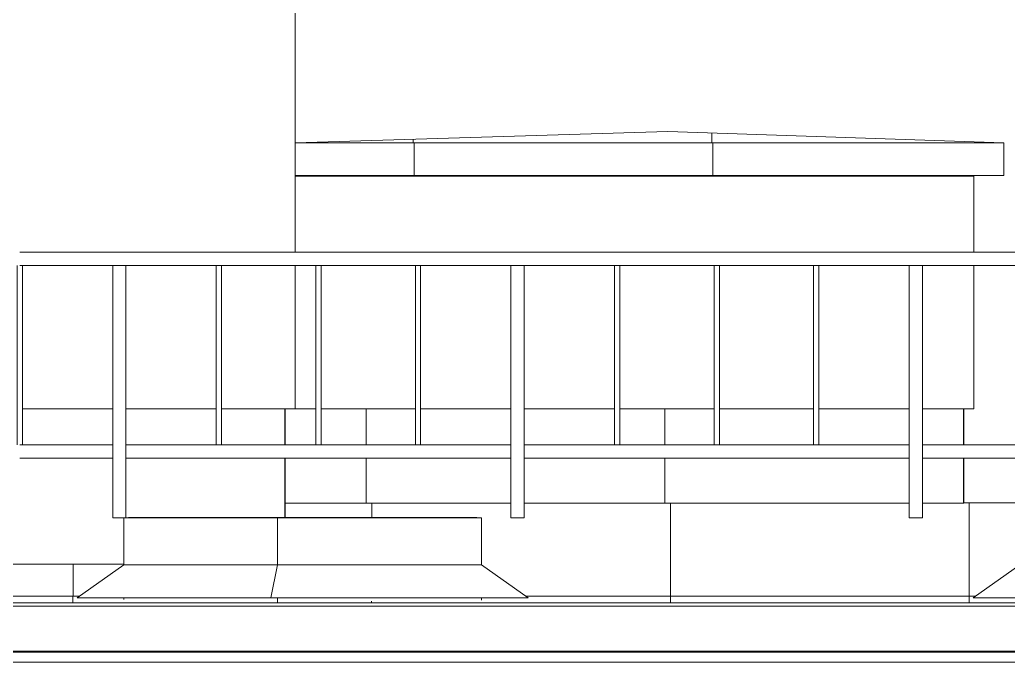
# Model space of a CAD drawing. Header units: millimetres. Extents: x -515342 to 330399, y -224905 to 507333.
# Drawn here: x 133104 to 136082, y 15504 to 17439 of the extents above; entities that cross this region are included whole.
import ezdxf

# ---------------------------------------------------------------- set-up
doc = ezdxf.new("R2010")
doc.units = ezdxf.units.MM
for name, color, linetype, lineweight in [('Витраж', 7, 'Continuous', 0), ('Крыша', 7, 'Continuous', 0), ('Крыша штриховка', 7, 'Continuous', 0), ('Ограждение', 7, 'Continuous', 0), ('Стены', 7, 'Continuous', 0), ('Стены внутренние', 7, 'Continuous', 0), ('Стены наружные', 7, 'Continuous', 0), ('Стены штриховка поверхности', 7, 'Continuous', 0)]:
    doc.layers.add(name, color=color, linetype=linetype, lineweight=lineweight)
pattern_1 = [(0, (133899, 15168), (0, 10000), []), (90, (133898.7, 15167.7), (-900, 6e-14), [])]

# ---------------------------------------------------------------- blocks, each defined once
blk = doc.blocks.new('Ограждение - Ограждение-9809664-О_АР_Эскиз_Фасад 12-1 копия 1')
at = {"layer": 'Ограждение'}
for p, q in [((-101475, 13605), (-175, 13605)), ((-173.8, 13466.7), (-101476.2, 13466.7)), ((-101475, 13470), (-175, 13470)), ((-101492.7, 13436.4), (-157.3, 13436.4))]:
    blk.add_line(p, q, dxfattribs=at)
blk = doc.blocks.new('Прямоугольный импост - АР_Импост_40х40 _поручень ограждения на кровле_-10058576-О_АР_Эскиз_Фасад 12-1 копия 1')
at = {"layer": 'Витраж'}
for p, q in [((-52060, 14671), (-52360, 14671)), ((-52360, 14631), (-52060, 14631))]:
    blk.add_line(p, q, dxfattribs=at)
blk = doc.blocks.new('Прямоугольный импост - АР_Импост_16х16 _вертикальное заполнение ограждений_-10058717-О_АР_Эскиз_Фасад 12-1 копия 1')
at = {"layer": 'Витраж'}
for p, q in [((-52368, 14631), (-52368, 14091)), ((-52352, 14091), (-52352, 14631))]:
    blk.add_line(p, q, dxfattribs=at)
blk = doc.blocks.new('Прямоугольный импост - АР_Импост_40х40 _стойка ограждения на кровле_-10058719-О_АР_Эскиз_Фасад 12-1 копия 1')
at = {"layer": 'Витраж'}
for p, q in [((-50580, 14631), (-50540, 14631)), ((-50580, 14631), (-50580, 14071)), ((-50540, 14071), (-50540, 14631))]:
    blk.add_line(p, q, dxfattribs=at)
blk = doc.blocks.new('Прямоугольный импост - АР_Импост_40х40 _поручень ограждения на кровле_-10058583-О_АР_Эскиз_Фасад 12-1 копия 1')
at = {"layer": 'Витраж'}
for p, q in [((-1640, 14051), (-1640, 14091)), ((-1360, 14091), (-1640, 14091)), ((-1640, 14051), (-1360, 14051))]:
    blk.add_line(p, q, dxfattribs=at)
blk = doc.blocks.new('Прямоугольный импост - АР_Импост_40х40 _поручень ограждения на кровле_-10058581-О_АР_Эскиз_Фасад 12-1 копия 1')
at = {"layer": 'Витраж'}
for p, q in [((-480, 14091), (-760, 14091)), ((-480, 14091), (-480, 14051)), ((-760, 14051), (-480, 14051))]:
    blk.add_line(p, q, dxfattribs=at)
blk = doc.blocks.new('Прямоугольный импост - АР_Импост_40х40 _поручень ограждения на кровле_-10058582-О_АР_Эскиз_Фасад 12-1 копия 1')
at = {"layer": 'Витраж'}
for p, q in [((-760, 14091), (-1060, 14091)), ((-1060, 14051), (-760, 14051))]:
    blk.add_line(p, q, dxfattribs=at)
blk = doc.blocks.new('Прямоугольный импост - АР_Импост_40х40 _стойка ограждения на кровле_-10058723-О_АР_Эскиз_Фасад 12-1 копия 1')
at = {"layer": 'Витраж'}
for p, q in [((-7680, 14071), (-7680, 13871)), ((-7640, 13871), (-7640, 14071)), ((-7640, 13871), (-7680, 13871))]:
    blk.add_line(p, q, dxfattribs=at)

msp = doc.modelspace()

# ---------------------------------------------------------------- hatches: boundary and pattern name
at = {"layer": 'Крыша штриховка'}
h = msp.add_hatch(dxfattribs=at)
h.set_pattern_fill('FP_83', color=256, style=0, pattern_type=2)
h.set_pattern_definition([(0, (138788.7, 18057.7), (0, 1067.96), []), (90, (138788.7, 18057.7), (-900, 6e-14), [])])
h.paths.add_polyline_path([(136068.6864, 17067.9355), (135056.4419, 17102.9355), (133933.6864, 17067.9355), (135364.8549, 17067.9355)])
h = msp.add_hatch(dxfattribs=at)
h.set_pattern_fill('FP_82', color=256, style=0, pattern_type=2)
h.set_pattern_definition([(0, (138789, 15168), (0, 10000), []), (90, (138788.7, 15167.7), (-900, 6e-14), [])])
h.paths.add_polyline_path([(136068.6864, 16969.7355), (136068.6864, 17067.9355), (133933.6864, 17067.9355), (133933.6864, 16969.7355), (135364.8549, 16969.7355)])
h = msp.add_hatch(dxfattribs=at)
h.set_pattern_fill('FP_45', color=256, style=0, pattern_type=2)
h.set_pattern_definition([(0, (182763.7, 16492.84), (0, 509.252), []), (90, (182763.7, 16492.8), (-900, 6e-14), [])])
h.paths.add_polyline_path([(115125.4342, 15702.7016), (116383.7697, 15702.7016), (116516.8599, 15797.7355), (116516.8599, 15938.9355), (117418.6864, 15939.9355), (117418.6864, 15983.4256), (116258.6864, 15983.4256), (116258.6864, 15938.7355), (116218.6864, 15938.7355), (116218.6864, 15983.4256), (114758.6864, 15983.4256), (114758.6864, 15938.7355), (114718.6864, 15938.7355), (114718.6864, 15983.4256), (113258.6864, 15983.4256), (113258.6864, 15938.7355), (113218.6864, 15938.7355), (113218.6864, 15983.4256), (112058.6864, 15983.9355), (112058.6864, 15938.7355), (112018.6864, 15938.7355), (112018.6864, 15983.9355), (109658.6864, 15983.1706), (109658.6864, 15938.7355), (109618.6864, 15938.7355), (109618.6864, 15983.1706), (108458.6864, 15983.1706), (108458.6864, 15939.9355), (109045.2069, 15938.9355), (109045.2069, 15797.7355), (109178.2971, 15702.7016), (110633.7697, 15702.7016), (110766.8599, 15797.7355), (110766.8599, 15938.9355), (111845.2069, 15938.2709), (111845.2069, 15797.7355), (111978.2971, 15702.7016), (113483.7697, 15702.7016), (113616.8599, 15797.7355), (113616.8599, 15938.9355), (114695.2069, 15938.2709), (114695.2069, 15797.7355), (114828.2971, 15702.7016), (114835.2519, 15702.7016)])
h.paths.add_polyline_path([(161482.064, 15702.7016), (161615.1543, 15797.7355), (161615.1543, 15938.9355), (161883.6864, 15938.9355), (161883.6864, 15983.1706), (160723.6864, 15983.8374), (160723.6864, 15938.7355), (160683.6864, 15938.7355), (160683.6864, 15983.9355), (158323.6864, 15983.1706), (158323.6864, 15938.7355), (158283.6864, 15938.7355), (158283.6864, 15983.1706), (157673.6864, 15983.1706), (157673.6864, 15921.726), (157313.6864, 15922.5304), (157313.6864, 15983.1706), (157123.6864, 15983.1706), (157123.6864, 15938.7355), (157083.6864, 15938.7355), (157083.6864, 15983.1706), (155923.6864, 15983.1706), (155923.6864, 15938.7355), (155883.6864, 15938.7355), (155883.6864, 15983.1706), (154723.6864, 15983.9355), (154723.6864, 15938.7355), (154683.6864, 15938.7355), (154683.6864, 15983.9355), (153523.6864, 15983.1706), (153523.6864, 15939.9355), (154197.4755, 15938.9355), (154197.4755, 15797.7355), (154330.5658, 15702.7016), (155833.7697, 15702.7016), (155966.8599, 15797.7355), (155966.8599, 15938.9355), (157045.2069, 15938.2709), (157045.2069, 15797.7355), (157178.4572, 15702.7016), (158683.7697, 15702.7016), (158816.8599, 15797.7355), (158816.8599, 15938.9355), (159895.2069, 15938.2709), (159895.2069, 15797.7355), (160028.2971, 15702.7016), (161475.1092, 15702.7016)])
h.paths.add_polyline_path([(93878.2971, 15702.7016), (95333.7697, 15702.7016), (95466.8599, 15797.7355), (95466.8599, 15938.9355), (96418.6864, 15939.9355), (96418.6864, 15983.1706), (95258.6864, 15983.1706), (95258.6864, 15938.7355), (95218.6864, 15938.7355), (95218.6864, 15983.1706), (94058.6864, 15983.1706), (94058.6864, 15938.7355), (94018.6864, 15938.7355), (94018.6864, 15983.1706), (92858.6864, 15983.1706), (92858.6864, 15939.9355), (93745.2069, 15938.9355), (93745.2069, 15797.7355), (93815.39, 15747.6208)])
h.paths.add_polyline_path([(148628.2971, 15702.7016), (150083.7697, 15702.7016), (150216.8599, 15797.7355), (150216.8599, 15938.9355), (151083.6864, 15939.9355), (151083.6864, 15983.1706), (149923.6864, 15983.9355), (149923.6864, 15938.7355), (149883.6864, 15938.7355), (149883.6864, 15983.9355), (148723.6864, 15983.1706), (148723.6864, 15938.7355), (148683.6864, 15938.7355), (148683.6864, 15983.1706), (147523.6864, 15983.1706), (147523.6864, 15939.9355), (148495.2069, 15938.9355), (148495.2069, 15797.7355)])
h.paths.add_polyline_path([(117728.2971, 15702.7016), (119233.7697, 15702.7016), (119366.8599, 15797.7355), (119366.8599, 15938.9355), (120418.6864, 15939.9355), (120418.6864, 15983.4256), (118958.6864, 15983.4256), (118958.6864, 15938.7355), (118918.6864, 15938.7355), (118918.6864, 15983.4256), (117458.6864, 15983.4256), (117458.6864, 15939.9355), (117595.2069, 15938.9355), (117595.2069, 15797.7355), (117614.0957, 15784.2478)])
h.paths.add_polyline_path([(162826.5914, 15702.7016), (164382.064, 15702.7016), (164515.1543, 15797.7355), (164515.1543, 15938.9355), (164883.6864, 15939.9355), (164883.6864, 15983.1706), (163423.6864, 15983.1706), (163423.6864, 15938.7355), (163383.6864, 15938.7355), (163383.6864, 15983.1706), (161923.6864, 15983.1706), (161923.6864, 15938.9355), (162693.5012, 15938.2709), (162693.5012, 15797.7355), (162800.5139, 15721.3224)])
h.paths.add_polyline_path([(92533.7697, 15702.7016), (92666.8599, 15797.7355), (92666.8599, 15938.9355), (92818.6864, 15939.9355), (92818.6864, 15983.1706), (91658.6864, 15983.1706), (91658.6864, 15938.7355), (91618.6864, 15938.7355), (91618.6864, 15983.9355), (90458.6864, 15983.1706), (90458.6864, 15939.9355), (90905.9524, 15938.9355), (90905.9524, 15797.7355), (91032.8576, 15702.7016), (92526.8149, 15702.7016)])
h.paths.add_polyline_path([(147283.7697, 15702.7016), (147416.8599, 15797.7355), (147416.8599, 15938.9355), (147483.6864, 15939.9355), (147483.6864, 15983.1706), (146323.6864, 15983.1706), (146323.6864, 15938.7355), (146283.6864, 15938.7355), (146283.6864, 15983.1706), (145123.6864, 15983.1706), (145123.6864, 15939.9355), (145695.2069, 15938.9355), (145695.2069, 15797.7355), (145828.2971, 15702.7016), (147283.6293, 15702.7016)])
h.paths.add_polyline_path([(120578.2971, 15702.7016), (122033.7697, 15702.7016), (122166.8599, 15797.7355), (122166.8599, 15938.9355), (122818.6864, 15939.9355), (122818.6864, 15983.4256), (121658.6864, 15983.4256), (121658.6864, 15938.7355), (121618.6864, 15938.7355), (121618.6864, 15983.4256), (120458.6864, 15983.4256), (120458.6864, 15938.7355), (120445.2069, 15938.2709), (120445.2069, 15797.7355), (120522.6131, 15742.4631)])
h.paths.add_polyline_path([(169097.2225, 15702.7016), (169929.9039, 15702.7016), (170063.4218, 15797.7355), (170063.4218, 15938.9355), (170283.6864, 15939.9355), (170283.6864, 15983.1706), (169123.6864, 15982.5709), (169123.6864, 15938.7355), (169083.6864, 15938.7355), (169083.6864, 15983.1706), (167623.6864, 15983.1706), (167623.6864, 15939.9355), (168443.5012, 15938.9355), (168443.5012, 15797.7355), (168576.5914, 15702.7016), (168647.4576, 15702.7016)])
h.paths.add_polyline_path([(101133.7697, 15702.7016), (101266.8599, 15797.7355), (101266.8599, 15938.9355), (102345.2069, 15938.2709), (102345.2069, 15797.7355), (102478.2971, 15702.7016), (105033.7697, 15702.7016), (105166.8599, 15797.7355), (105166.8599, 15938.9355), (106018.6864, 15939.9355), (106018.6864, 15983.1706), (104858.6864, 15983.1706), (104858.6864, 15938.7355), (104818.6864, 15938.7355), (104818.6864, 15983.1706), (103658.6864, 15983.1706), (103658.6864, 15938.7355), (103618.6864, 15938.7355), (103618.6864, 15983.1706), (102458.6864, 15983.1706), (102458.6864, 15938.7355), (102418.6864, 15938.7355), (102418.6864, 15983.1706), (101258.6864, 15983.1706), (101258.6864, 15938.7355), (101218.6864, 15938.7355), (101218.6864, 15983.1706), (100058.6864, 15983.9355), (100058.6864, 15938.7355), (100018.6864, 15938.7355), (100018.6864, 15983.9355), (98858.6864, 15983.1706), (98858.6864, 15939.9355), (99345.2069, 15938.9355), (99345.2069, 15797.7355), (99478.2971, 15702.7016), (101126.8149, 15702.7016)])
h.paths.add_polyline_path([(181182.064, 15702.7016), (181315.1543, 15797.7355), (181315.1543, 15938.9355), (182283.6864, 15939.9355), (182283.6864, 15983.1706), (181123.6864, 15983.1706), (181123.6864, 15938.7355), (181083.6864, 15938.7355), (181083.6864, 15983.1706), (179923.6864, 15983.6805), (179923.6864, 15938.7355), (179883.6864, 15938.7355), (179883.6864, 15983.9355), (178723.6864, 15983.1706), (178723.6864, 15939.9355), (179693.5012, 15938.9355), (179693.5012, 15797.7355), (179826.5914, 15702.7016), (181175.1092, 15702.7016)])
h.paths.add_polyline_path([(82593.4527, 15702.7016), (84133.7697, 15702.7016), (84266.8599, 15797.7355), (84266.8599, 15938.9355), (84718.6864, 15939.9355), (84718.6864, 15983.1706), (83558.6864, 15983.9355), (83558.6864, 15938.7355), (83518.6864, 15938.7355), (83518.6864, 15983.9355), (82358.6864, 15983.1706), (82358.6864, 15939.9355), (82471.6466, 15938.9355), (82472.3426, 15797.1924), (82585.4509, 15708.9446)])
h.paths.add_polyline_path([(89750.8143, 15702.7016), (89877.7194, 15797.7355), (89877.7194, 15938.9355), (90418.6864, 15939.9355), (90418.6864, 15983.1706), (89558.6864, 15983.1706), (89558.6864, 15938.7355), (89518.6864, 15938.7355), (89518.6864, 15983.1706), (88358.6864, 15983.1706), (88358.6864, 15938.7355), (88318.6864, 15938.7355), (88318.6864, 15983.1706), (87158.6864, 15983.1706), (87158.6864, 15939.9355), (88079.7633, 15938.9355), (88079.7633, 15797.7355), (88209.0321, 15702.7016), (89744.1827, 15702.7016)])
h.paths.add_polyline_path([(123378.2971, 15702.7016), (124833.7697, 15702.7016), (124966.8599, 15797.7355), (124966.8599, 15938.9355), (125218.6864, 15939.9355), (125218.6864, 15983.4256), (124058.6864, 15983.4256), (124058.6864, 15938.7355), (124018.6864, 15938.7355), (124018.6864, 15983.4256), (122858.6864, 15983.4256), (122858.6864, 15939.9355), (123245.2069, 15938.9355), (123245.2069, 15797.7355), (123317.0367, 15746.4449)])
h.paths.add_polyline_path([(144483.7697, 15702.7016), (144616.8599, 15797.7355), (144616.8599, 15938.9355), (145083.6864, 15939.9355), (145083.6864, 15983.1706), (143923.6864, 15983.2971), (143923.6864, 15938.7355), (143883.6864, 15938.7355), (143883.6864, 15983.4256), (142723.6864, 15983.4256), (142723.6864, 15939.9355), (142795.2069, 15938.9355), (142795.2069, 15797.7355), (142928.2971, 15702.7016), (144476.8149, 15702.7016)])
h.paths.add_polyline_path([(165726.5914, 15702.7016), (167232.064, 15702.7016), (167365.1543, 15797.7355), (167365.1543, 15938.9355), (167583.6864, 15939.9355), (167583.6864, 15983.1706), (166123.6864, 15983.1706), (166123.6864, 15938.7355), (166083.6864, 15938.7355), (166083.6864, 15983.1706), (164923.6864, 15983.1706), (164923.6864, 15939.9355), (165593.5012, 15938.9355), (165593.5012, 15797.7355)])
h.paths.add_polyline_path([(178482.064, 15702.7016), (178615.1543, 15797.7355), (178615.1543, 15938.9355), (178683.6864, 15939.9355), (178683.6864, 15983.1706), (177523.6864, 15983.1706), (177523.6864, 15938.7355), (177483.6864, 15938.7355), (177483.6864, 15983.1706), (175123.6864, 15983.8793), (175123.6864, 15938.7355), (175083.6864, 15938.7355), (175083.6864, 15983.9355), (173923.6864, 15983.1706), (173923.6864, 15939.9355), (173993.5012, 15938.9355), (173993.5012, 15797.7355), (174126.5914, 15702.7016), (175682.064, 15702.7016), (175815.1543, 15797.7355), (175815.1543, 15938.9355), (176893.5012, 15938.2709), (176893.5012, 15797.7355), (177026.5914, 15702.7016), (178475.1092, 15702.7016)])
h.paths.add_polyline_path([(96678.2971, 15702.7016), (98133.7697, 15702.7016), (98266.8599, 15797.7355), (98266.8599, 15938.9355), (98818.6864, 15939.9355), (98818.6864, 15983.1706), (97658.6864, 15983.1706), (97658.6864, 15938.7355), (97618.6864, 15938.7355), (97618.6864, 15983.1706), (96458.6864, 15983.1706), (96458.6864, 15939.9355), (96545.2069, 15938.9355), (96545.2069, 15797.7355), (96615.39, 15747.6208)])
h.paths.add_polyline_path([(126178.2971, 15702.7016), (127683.7697, 15702.7016), (127816.8599, 15797.7355), (127816.8599, 15799.8565), (127088.6864, 15800.4964), (127088.6864, 15983.4256), (126458.6864, 15983.4256), (126458.6864, 15938.7355), (126418.6864, 15938.7355), (126418.6864, 15983.4256), (125258.6864, 15983.4256), (125258.6864, 15939.9355), (126045.2069, 15938.9355), (126045.2069, 15797.7355), (126144.6744, 15726.7101)])
h.paths.add_polyline_path([(129028.2971, 15702.7016), (129898.6864, 15703.2383), (129898.6864, 15799.8565), (128895.2069, 15799.8565), (128895.2069, 15797.7355), (129019.9778, 15708.642)])
h.paths.add_polyline_path([(171278.7516, 15702.7016), (172782.064, 15702.7016), (172915.1543, 15797.7355), (172915.1543, 15938.9355), (173883.6864, 15939.9355), (173883.6864, 15983.1706), (172723.6864, 15983.1706), (172723.6864, 15938.7355), (172683.6864, 15938.7355), (172683.6864, 15983.1706), (171523.6864, 15983.1706), (171523.6864, 15938.7355), (171483.6864, 15938.7355), (171483.6864, 15983.1706), (170323.6864, 15983.1706), (170323.6864, 15939.9355), (171145.2336, 15938.9355), (171145.2336, 15797.7355), (171215.6423, 15747.6208)])
h.paths.add_polyline_path([(130308.6864, 15702.7016), (130483.7837, 15702.7116), (130616.8599, 15797.7355), (130616.8599, 15799.8569), (130308.6864, 15799.8569), (130308.6864, 15702.7176)])
h.paths.add_polyline_path([(141583.7697, 15702.7016), (141716.8599, 15797.7355), (141716.8599, 15938.9355), (142683.6864, 15939.9355), (142683.6864, 15983.4256), (141523.6864, 15983.4256), (141523.6864, 15938.7355), (141483.6864, 15938.7956), (141483.6864, 15983.4256), (140323.6864, 15983.4256), (140323.6864, 15938.7355), (140283.6864, 15938.7355), (140283.6864, 15983.4256), (139123.6864, 15983.4256), (139123.6864, 15939.9355), (139995.2069, 15938.9355), (139995.2069, 15797.7355), (140128.2971, 15702.7016), (141576.8149, 15702.7016)])
h.paths.add_polyline_path([(151428.2971, 15702.7016), (152986.0383, 15702.7016), (153119.1286, 15797.7355), (153119.1286, 15938.9355), (153483.6864, 15939.9355), (153483.6864, 15983.1706), (152323.6864, 15983.1706), (152323.6864, 15938.7355), (152283.6864, 15938.7355), (152283.6864, 15983.1706), (151123.6864, 15983.1706), (151123.6864, 15939.9355), (151295.2069, 15938.9355), (151295.2069, 15797.7355)])
h.paths.add_polyline_path([(131828.2971, 15702.7016), (133283.7697, 15702.7016), (133416.8599, 15797.7355), (133416.8599, 15799.8569), (131695.2069, 15799.8569), (131695.2069, 15797.7355), (131811.0701, 15715.0027)])
h.paths.add_polyline_path([(85478.2971, 15702.7016), (86903.1106, 15702.7016), (87032.3794, 15797.7355), (87032.3794, 15938.9355), (87118.6864, 15939.9355), (87118.6864, 15983.1706), (85958.6864, 15983.1706), (85958.6864, 15938.7355), (85918.6864, 15938.7355), (85918.6864, 15983.1706), (84758.6864, 15983.1706), (84758.6864, 15939.9355), (85345.2069, 15938.9355), (85345.2069, 15797.7355), (85443.8388, 15727.3067)])
h.paths.add_polyline_path([(134628.2971, 15702.7016), (135983.7697, 15702.7016), (136116.8599, 15797.7355), (136116.8599, 15938.9355), (136983.6864, 15939.9355), (136983.6864, 15983.4256), (135823.6864, 15983.1706), (135823.6864, 15938.7355), (135783.6864, 15938.7355), (135783.6864, 15983.1706), (134623.6864, 15983.1706), (134623.6864, 15938.7355), (134583.6864, 15938.7355), (134583.6864, 15983.1706), (133903.6864, 15983.1706), (133903.6864, 15939.9355), (134495.2069, 15938.9355), (134495.2069, 15797.7355), (134579.5768, 15737.4906)])
h.paths.add_polyline_path([(107833.7697, 15702.7016), (107966.8599, 15797.7355), (107966.8599, 15938.9355), (108418.6864, 15939.9355), (108418.6864, 15983.1706), (107258.6864, 15983.1706), (107258.6864, 15938.7355), (107218.6864, 15938.7355), (107218.6864, 15983.1706), (106493.6864, 15983.1706), (106493.6864, 15859.7714), (106245.2069, 15859.6084), (106245.2069, 15797.7355), (106378.2971, 15702.7016), (107826.8149, 15702.7016)])
h.paths.add_polyline_path([(137328.2971, 15702.7016), (138783.7697, 15702.7016), (138916.8599, 15797.7355), (138916.8599, 15938.9355), (139083.6864, 15939.9355), (139083.6864, 15983.4256), (138223.6864, 15983.4256), (138223.6864, 15938.7355), (138183.6864, 15938.7355), (138183.6864, 15983.4256), (137023.6864, 15983.4256), (137023.6864, 15939.9355), (137195.2069, 15938.9355), (137195.2069, 15797.7355), (137249.2083, 15759.1754)])
h.paths.add_polyline_path([(182438.6864, 15765.4707), (182438.6864, 15983.1706), (182323.6864, 15983.1706), (182323.6864, 15939.9355), (182393.5012, 15938.9355), (182393.5012, 15797.7355)])
h.paths.add_polyline_path([(81458.6864, 15777.4179), (81484.7277, 15797.7355), (81484.7277, 15938.9355), (82318.6864, 15939.9355), (82318.6864, 15983.1706), (81458.6864, 15983.1706), (81458.6864, 15797.7355)])
h.paths.add_polyline_path([(106130.1362, 15939.9355), (106133.6864, 15939.9355), (106133.6864, 15983.1706), (106058.6864, 15983.1706), (106058.6864, 15939.9355)])
h = msp.add_hatch(dxfattribs=at)
h.set_pattern_fill('FP_46', color=256, style=0, pattern_type=2)
h.set_pattern_definition([(0, (182763.69, 15900.43), (0, 132.643), []), (90, (182763.7, 15900.4), (-900, 6e-14), [])])
h.paths.add_polyline_path([(106385.2519, 15682.9355), (182538.6864, 15682.9355), (182538.6864, 15687.3131), (182438.6864, 15687.5784), (182438.6864, 15697.7355), (182393.5012, 15697.7355), (182393.5012, 15691.8587), (181772.5337, 15685.8175), (181315.1543, 15693.8691), (181315.1543, 15697.7355), (181175.1092, 15697.7355), (181182.064, 15702.7016), (179826.5914, 15702.7016), (179833.5462, 15697.7355), (179693.5012, 15697.7355), (179693.5012, 15691.8587), (179072.5337, 15685.8175), (178615.1543, 15693.8691), (178615.1543, 15697.7355), (178475.1092, 15697.7355), (178482.064, 15702.7016), (177026.5914, 15702.7016), (177033.5462, 15697.7355), (176893.5012, 15697.7355), (176893.5012, 15691.8587), (176272.5337, 15685.8175), (175815.1543, 15693.8691), (175815.1543, 15697.7355), (175675.1092, 15697.7355), (175682.064, 15702.7016), (174126.5914, 15702.7016), (174133.5462, 15697.7355), (173993.5012, 15697.7355), (173993.5012, 15691.8587), (173369.9937, 15685.8622), (172915.1543, 15693.8691), (172915.1543, 15697.7355), (172775.1092, 15697.7355), (172782.064, 15702.7016), (171278.7516, 15702.7016), (171285.7287, 15697.7355), (171145.2336, 15697.7355), (171145.2336, 15693.6892), (170658.7105, 15685.771), (170063.4218, 15692.0386), (170063.4218, 15697.7355), (169922.9267, 15697.7355), (169929.9039, 15702.7016), (168576.5914, 15702.7016), (168583.5462, 15697.7355), (168443.5012, 15697.7355), (168443.5012, 15691.8587), (167822.5337, 15685.8175), (167365.1543, 15693.8691), (167365.1543, 15697.7355), (167225.1092, 15697.7355), (167232.064, 15702.7016), (165726.5914, 15702.7016), (165733.5462, 15697.7355), (165593.5012, 15697.7355), (165593.5012, 15691.8587), (164940.7639, 15686.3767), (164515.1543, 15693.8691), (164515.1543, 15697.7355), (164375.1092, 15697.7355), (164382.064, 15702.7016), (162826.5914, 15702.7016), (162833.5462, 15697.7355), (162693.5012, 15697.7355), (162693.5012, 15691.8587), (162072.5337, 15685.8175), (161615.1543, 15693.8691), (161615.1543, 15697.7355), (161475.1092, 15697.7355), (161482.064, 15702.7016), (160028.2971, 15702.7016), (160035.2519, 15697.7355), (159895.2069, 15697.7355), (159895.2069, 15691.0325), (159274.2394, 15684.9913), (158816.8599, 15693.0429), (158816.8599, 15697.7355), (158676.8149, 15697.7355), (158683.7697, 15702.7016), (157178.4572, 15702.5873), (157185.2519, 15697.7355), (157045.2069, 15697.7355), (157045.2069, 15691.0325), (156424.2394, 15684.9913), (155966.8599, 15693.0429), (155966.8599, 15697.7355), (155826.8149, 15697.7355), (155833.7697, 15702.7016), (154330.5658, 15702.7016), (154337.5206, 15697.7355), (154197.4755, 15697.7355), (154197.4755, 15691.1719), (153576.508, 15685.1307), (153119.1286, 15693.1823), (153119.1286, 15697.7355), (152979.0836, 15697.7355), (152986.0383, 15702.7016), (151428.2971, 15702.7016), (151435.2519, 15697.7355), (151295.2069, 15697.7355), (151295.2069, 15691.0325), (150656.8615, 15685.2972), (150216.8599, 15693.0429), (150216.8599, 15697.7355), (150076.8149, 15697.7355), (150083.7697, 15702.7016), (148628.2971, 15702.7016), (148635.2519, 15697.7355), (148495.2069, 15697.7355), (148495.2069, 15691.0325), (147874.2394, 15684.9913), (147416.8599, 15693.0429), (147416.8599, 15697.7355), (147276.8149, 15697.7355), (147283.6293, 15702.7016), (145828.2971, 15702.7016), (145835.2519, 15697.7355), (145695.2069, 15697.7355), (145695.2069, 15691.0325), (145074.2394, 15684.9913), (144616.8599, 15693.0429), (144616.8599, 15697.7355), (144476.8149, 15697.7355), (144483.7697, 15702.7016), (142928.2971, 15702.7016), (142935.2519, 15697.7355), (142795.2069, 15697.7355), (142795.2069, 15691.0325), (142174.2394, 15684.9913), (141716.8599, 15693.0429), (141716.8599, 15697.7355), (141576.8149, 15697.7355), (141583.7697, 15702.7016), (140128.2971, 15702.7016), (140135.2519, 15697.7355), (139995.2069, 15697.7355), (139995.2069, 15691.0325), (139374.2394, 15684.9913), (138916.8599, 15693.0429), (138916.8599, 15697.7355), (138776.8149, 15697.7355), (138783.7697, 15702.7016), (137328.2971, 15702.7016), (137335.2519, 15697.7355), (137195.2069, 15697.7355), (137195.2069, 15691.0325), (136574.2394, 15684.9913), (136116.8599, 15693.0429), (136116.8599, 15697.7355), (135976.8149, 15697.7355), (135983.7697, 15702.7016), (134628.2971, 15702.7016), (134635.2519, 15697.7355), (134495.2069, 15697.7355), (134495.2069, 15691.0325), (133874.2394, 15684.9913), (133416.8599, 15693.0429), (133416.8599, 15697.7355), (133276.8149, 15697.7355), (133283.7697, 15702.7016), (131828.2971, 15702.7016), (131835.2519, 15697.7355), (131695.2069, 15697.7355), (131695.2069, 15691.0325), (131074.2394, 15684.9913), (130616.8599, 15693.0887), (130616.8599, 15697.7355), (130476.8149, 15697.7355), (130483.7697, 15702.7016), (129028.2971, 15702.7016), (129035.2519, 15697.7355), (128895.2069, 15697.7355), (128895.2069, 15691.0325), (128274.2394, 15684.9913), (127816.8599, 15693.6363), (127816.8599, 15697.7355), (127676.8149, 15697.7355), (127683.7697, 15702.7016), (126178.2971, 15702.7016), (126185.2519, 15697.7355), (126045.2069, 15697.7355), (126045.2069, 15691.0325), (125424.2394, 15684.9913), (124966.8599, 15694.1936), (124966.8599, 15697.7355), (124826.8149, 15697.7355), (124833.7697, 15702.7016), (123378.2971, 15702.7016), (123385.2519, 15697.7355), (123245.2069, 15697.7355), (123245.2069, 15691.0325), (122624.2394, 15684.9913), (122166.8599, 15693.0429), (122166.8599, 15697.7355), (122026.8149, 15697.7355), (122033.7697, 15702.7016), (120578.2971, 15702.7016), (120585.2519, 15697.7355), (120445.2069, 15697.7355), (120445.2069, 15691.0325), (119824.2394, 15684.9913), (119366.8599, 15693.0429), (119366.8599, 15697.7355), (119226.8149, 15697.7355), (119233.7697, 15702.7016), (117728.2971, 15702.7016), (117735.2519, 15697.7355), (117595.2069, 15697.7355), (117595.2069, 15691.0325), (116974.2394, 15684.9913), (116516.8599, 15693.0429), (116516.8599, 15697.7355), (116376.8149, 15697.7355), (116383.7697, 15702.7016), (114828.2971, 15702.7016), (114835.2519, 15697.7355), (114695.2069, 15697.7355), (114695.2069, 15691.0325), (114074.2394, 15684.9913), (113616.8599, 15693.0429), (113616.8599, 15697.7355), (113476.8149, 15697.7355), (113483.7697, 15702.7016), (111978.2971, 15702.7016), (111985.2519, 15697.7355), (111845.2069, 15696.7595), (111845.2069, 15691.0325), (111224.2394, 15684.9913), (110766.8599, 15693.0429), (110766.8599, 15697.7355), (110627.7852, 15698.4284), (110633.7697, 15702.7016), (109178.2971, 15702.7016), (109185.2519, 15697.7355), (109045.2069, 15697.3071), (109045.2069, 15691.0325), (108424.2394, 15684.9913), (107966.8599, 15693.0429), (107966.8599, 15697.7355), (107826.8149, 15697.7355), (107833.7697, 15702.7016), (106378.2971, 15702.7016), (106385.2519, 15697.7355), (106245.2069, 15697.7355), (106245.2069, 15691.0325), (105624.2394, 15684.9913), (105166.8599, 15693.0429), (105166.8599, 15697.7355), (105027.3153, 15698.0928), (105033.7697, 15702.7016), (102478.2971, 15702.7016), (102485.2519, 15697.7355), (102345.2069, 15697.7355), (102345.2069, 15691.0325), (101724.2394, 15684.9913), (101266.8599, 15693.0429), (101266.8599, 15697.7355), (101128.383, 15698.8552), (101133.7697, 15702.7016), (99478.2971, 15702.7016), (99485.2519, 15697.7355), (99345.2069, 15697.7355), (99345.2069, 15691.0325), (98709.0153, 15685.2593), (98266.8599, 15693.0429), (98266.8599, 15697.7355), (98126.8149, 15697.7355), (98133.7697, 15702.7016), (96678.2971, 15702.7016), (96685.0732, 15697.7355), (96545.2069, 15697.7355), (96545.2069, 15691.0325), (95924.2394, 15684.9913), (95466.8599, 15693.0429), (95466.8599, 15697.7355), (95326.8149, 15697.7355), (95333.7697, 15702.7016), (93878.2971, 15702.7016), (93885.2519, 15697.7355), (93745.2069, 15697.7355), (93745.2069, 15691.0325), (93124.2394, 15684.9913), (92666.8599, 15693.0429), (92666.8599, 15697.7355), (92526.8149, 15697.7355), (92533.7697, 15702.7016), (91032.8576, 15702.7016), (91039.4892, 15697.7355), (90905.9524, 15697.7355), (90905.9524, 15694.4063), (90562.0913, 15685.2661), (89877.7194, 15689.6504), (89877.7194, 15697.7355), (89744.1827, 15697.7355), (89750.8143, 15702.7016), (88209.0321, 15702.7016), (88215.7872, 15697.7355), (88079.7633, 15697.7355), (88079.7633, 15691.2822), (87402.2194, 15686.4274), (87032.3794, 15695.2349), (87032.3794, 15697.7355), (86896.3555, 15697.7355), (86903.1106, 15702.7016), (85479.3982, 15701.9153), (85485.2519, 15697.7355), (85345.2069, 15697.7355), (85345.2069, 15691.0325), (84724.2394, 15684.9913), (84266.8599, 15693.0429), (84266.8599, 15697.7355), (84126.8149, 15697.7355), (84133.7697, 15702.7016), (82593.7372, 15702.4796), (82599.8178, 15697.7355), (82471.6466, 15697.7355), (82471.6466, 15689.2631), (81744.663, 15685.8943), (81484.7277, 15695.368), (81484.7277, 15697.7355), (81458.6864, 15697.7355), (81458.6864, 15687.3131), (81338.6864, 15687.3131), (81338.6864, 15682.9355), (106355.0187, 15682.9355)])
at = {"layer": 'Стены штриховка поверхности'}
h = msp.add_hatch(dxfattribs=at)
h.set_pattern_fill('FP_184', color=256, style=0, pattern_type=2)
h.set_pattern_definition(pattern_1)
h.paths.add_polyline_path([(130308.6864, 15799.8569), (130616.8599, 15799.8569), (130616.8599, 15938.9355), (130983.6864, 15939.9355), (130983.6864, 16118.7355), (130308.6864, 16118.7355), (130308.6864, 15938.2709)])
h.paths.add_polyline_path([(131695.2069, 15799.8569), (133416.8599, 15799.8569), (133416.8599, 15938.7355), (133383.6864, 15938.7355), (133383.6864, 16118.7355), (132413.6864, 16118.7355), (132413.6864, 16067.7355), (132223.6864, 16067.7355), (132223.6864, 15938.7355), (132183.6864, 15938.7355), (132183.6864, 16067.7355), (131513.6864, 16067.7355), (131513.6864, 16118.7355), (131023.6864, 16118.7355), (131023.6864, 15939.9355), (131695.2069, 15938.9355), (131695.2069, 15938.2709)])
h.paths.add_polyline_path([(133423.6864, 15938.9355), (133893.6864, 15939.9355), (133893.6864, 16118.7355), (133423.6864, 16118.7355), (133423.6864, 15939.9355)])
h.paths.add_polyline_path([(130622.8781, 16158.7355), (130695.6864, 16158.7355), (130695.6864, 16267.7355), (130411.6864, 16267.7355), (130411.6864, 16158.7355), (130417.4409, 16158.7355)])
h.paths.add_polyline_path([(131316.9707, 16158.7355), (131513.6864, 16158.7355), (131513.6864, 16267.7355), (131311.6864, 16267.7355), (131311.6864, 16158.7355)])
h.paths.add_polyline_path([(133893.6864, 16158.7355), (133893.6864, 16267.7355), (133711.6864, 16267.7355), (133711.6864, 16158.7355), (133790.6777, 16158.7355)])
h.paths.add_polyline_path([(132413.6864, 16158.7355), (132495.6864, 16158.7355), (132495.6864, 16267.7355), (132413.6864, 16267.7355)])
h.paths.add_polyline_path([(132511.6864, 16158.7355), (132795.6864, 16158.7355), (132795.6864, 16267.7355), (132511.6864, 16267.7355)])
h.paths.add_polyline_path([(133111.6864, 16158.7355), (133383.6864, 16158.7355), (133383.6864, 16267.7355), (133111.6864, 16267.7355), (133111.6864, 16162.0598)])
h.paths.add_polyline_path([(131295.6864, 16158.7355), (131295.6864, 16267.7355), (131023.6864, 16267.7355), (131023.6864, 16158.7355)])
h.paths.add_polyline_path([(133095.6864, 16158.7355), (133095.6864, 16267.7355), (132811.6864, 16267.7355), (132811.6864, 16158.7355), (133087.0864, 16158.7355)])
h.paths.add_polyline_path([(130965.4114, 16158.7355), (130983.6864, 16158.7355), (130983.6864, 16267.7355), (130711.6864, 16267.7355), (130711.6864, 16158.7355), (130867.2058, 16158.7355)])
h.paths.add_polyline_path([(133423.6864, 16158.7355), (133695.6864, 16158.7355), (133695.6864, 16267.7355), (133423.6864, 16267.7355), (133423.6864, 16204.222)])
h.paths.add_polyline_path([(130395.6864, 16158.7355), (130395.6864, 16267.7355), (130308.6864, 16267.7355), (130308.6864, 16158.7355), (130338.6864, 16158.7355)])
h = msp.add_hatch(dxfattribs=at)
h.set_pattern_fill('FP_184', color=256, style=0, pattern_type=2)
h.set_pattern_definition(pattern_1)
h.paths.add_polyline_path([(133893.6864, 15939.9355), (133903.6864, 15939.9355), (133903.6864, 16118.7355), (133893.6864, 16118.7355)])
h.paths.add_polyline_path([(133903.6864, 16158.7355), (133903.6864, 16267.7355), (133893.6864, 16267.7355), (133893.6864, 16158.7355)])
h = msp.add_hatch(dxfattribs=at)
h.set_pattern_fill('FP_183', color=256, style=0, pattern_type=2)
h.set_pattern_definition([(0, (135944, 15168), (0, 10000), []), (90, (135943.7, 15167.7), (-900, 6e-14), [])])
h.paths.add_polyline_path([(133903.6864, 15983.1706), (134583.6864, 15983.1706), (134583.6864, 16118.7355), (133903.6864, 16118.7355)])
h.paths.add_polyline_path([(135203.6864, 15983.1706), (135783.6864, 15983.1706), (135783.6864, 16118.7355), (134623.6864, 16118.7355), (134623.6864, 15983.1706), (134915.09, 15983.1706)])
h.paths.add_polyline_path([(135823.6864, 15983.1706), (135948.6864, 15983.1706), (135948.6864, 16118.7355), (135823.6864, 16118.7355)])
h.paths.add_polyline_path([(135195.6864, 16158.7355), (135195.6864, 16267.7355), (134911.6864, 16267.7355), (134911.6864, 16158.7355), (135165.3677, 16158.7355)])
h.paths.add_polyline_path([(134011.6864, 16158.7355), (134295.6864, 16158.7355), (134295.6864, 16267.7355), (134011.6864, 16267.7355)])
h.paths.add_polyline_path([(135211.6864, 16158.7355), (135495.6864, 16158.7355), (135495.6864, 16267.7355), (135211.6864, 16267.7355), (135211.6864, 16165.1808)])
h.paths.add_polyline_path([(133933.6864, 16158.7355), (133995.6864, 16158.7355), (133995.6864, 16267.7355), (133903.6864, 16267.7355), (133903.6864, 16158.7355)])
h.paths.add_polyline_path([(134311.6864, 16158.7355), (134583.6864, 16158.7355), (134583.6864, 16267.7355), (134311.6864, 16267.7355)])
h.paths.add_polyline_path([(135823.6864, 16158.7355), (135948.6864, 16158.7355), (135948.6864, 16267.7355), (135823.6864, 16267.7355), (135823.6864, 16250.3415)])
h.paths.add_polyline_path([(134895.6864, 16158.7355), (134895.6864, 16267.7355), (134623.6864, 16267.7355), (134623.6864, 16158.7355)])
h.paths.add_polyline_path([(135511.6864, 16158.7355), (135783.6864, 16158.7355), (135783.6864, 16267.7355), (135511.6864, 16267.7355), (135511.6864, 16206.9263)])
h = msp.add_hatch(dxfattribs=at)
h.set_pattern_fill('FP_137', color=256, style=0, pattern_type=2)
h.set_pattern_definition([(0, (133420, 15168), (0, 10000), []), (90, (133419.87, 15167.74), (-541.63, 3e-14), [])])
h.paths.add_polyline_path([(133422.8781, 15692.937), (133422.8781, 15697.7355), (133416.8599, 15697.7355), (133416.8599, 15693.0429)])
h.paths.add_polyline_path([(133416.8599, 15797.7355), (133422.8781, 15797.7355), (133422.8781, 15938.7355), (133416.8599, 15938.2709)])
h = msp.add_hatch(dxfattribs=at)
h.set_pattern_fill('FP_136', color=256, style=0, pattern_type=2)
h.set_pattern_definition([(0, (134491, 15168), (0, 10000), []), (90, (134491.2, 15167.7), (-718.77, 4e-14), [])])
h.paths.add_polyline_path([(133880.2575, 15684.8853), (134495.2069, 15691.0325), (134495.2069, 15697.7355), (133880.2575, 15697.7355)])
h.paths.add_polyline_path([(134465.3251, 15797.7355), (134495.2069, 15797.7355), (134495.2069, 15938.9355), (133880.2575, 15938.2709), (133880.2575, 15797.7355), (134240.4426, 15797.7355)])

# ---------------------------------------------------------------- linework, layer by layer
at = {"layer": 'Крыша'}
for p, q in [((133933.6864, 17067.9355), (135056.4419, 17102.9355)), ((135056.4419, 17102.9355), (136068.6864, 17067.9355)), ((136068.6864, 17067.9355), (133933.6864, 17067.9355)), ((136068.6864, 16969.7355), (136068.6864, 17067.9355)), ((136068.6864, 16969.7355), (133933.6864, 16969.7355)), ((135948.6864, 15983.9355), (136498.6864, 15983.9355)), ((134481.2024, 15939.9355), (133430.8645, 15939.9355)), ((131828.2971, 15702.7016), (133283.7697, 15702.7016)), ((134628.2971, 15702.7016), (135983.7697, 15702.7016)), ((182538.6864, 15682.9355), (81338.6864, 15682.9355))]:
    msp.add_line(p, q, dxfattribs=at)
at = {"layer": 'Стены'}
for p, q in [((133416.8599, 15797.7355), (133276.8149, 15697.7355)), ((134495.2069, 15797.7355), (133416.8599, 15797.7355)), ((133860.5755, 15697.7355), (133880.2575, 15797.7355)), ((134495.2069, 15797.7355), (134635.2519, 15697.7355)), ((136116.8599, 15797.7355), (135976.8149, 15697.7355)), ((133276.8149, 15697.7355), (134635.2519, 15697.7355)), ((135976.8149, 15697.7355), (137335.2519, 15697.7355))]:
    msp.add_line(p, q, dxfattribs=at)
at = {"layer": 'Стены внутренние'}
for p, q in [((133933.6864, 16738.7355), (133933.6864, 19217.7355)), ((135978.6864, 16967.7355), (133933.6864, 16967.7355)), ((135978.6864, 16738.7355), (135978.6864, 16967.7355)), ((133933.6864, 16267.7355), (133933.6864, 16698.7355)), ((135978.6864, 16267.7355), (135978.6864, 16698.7355)), ((133111.6864, 16267.7355), (133383.6864, 16267.7355)), ((133423.6864, 16267.7355), (133695.6864, 16267.7355)), ((133711.6864, 16267.7355), (133995.6864, 16267.7355)), ((134011.6864, 16267.7355), (134295.6864, 16267.7355)), ((134311.6864, 16267.7355), (134583.6864, 16267.7355)), ((134623.6864, 16267.7355), (134895.6864, 16267.7355)), ((134911.6864, 16267.7355), (135195.6864, 16267.7355)), ((135211.6864, 16267.7355), (135495.6864, 16267.7355)), ((135511.6864, 16267.7355), (135783.6864, 16267.7355)), ((135823.6864, 16267.7355), (135978.6864, 16267.7355))]:
    msp.add_line(p, q, dxfattribs=at)
at = {"layer": 'Стены наружные'}
for p, q in [((133903.6864, 16267.7355), (133903.6864, 16158.7355)), ((135948.6864, 16158.7355), (135948.6864, 16267.7355)), ((133903.6864, 16118.7355), (133903.6864, 15939.9355)), ((135948.6864, 15983.1706), (135948.6864, 16118.7355)), ((133903.6864, 15983.1706), (134583.6864, 15983.1706)), ((134623.6864, 15983.1706), (135783.6864, 15983.1706)), ((135823.6864, 15983.1706), (135948.6864, 15983.1706)), ((133416.8599, 15797.7355), (133416.8599, 15938.9355)), ((134495.2069, 15938.9355), (133423.6864, 15938.9355)), ((133880.2575, 15938.9355), (133880.2575, 15797.7355)), ((134495.2069, 15797.7355), (134495.2069, 15938.9355)), ((131695.2069, 15799.8569), (133416.8599, 15799.8569)), ((133416.8599, 15693.0429), (133416.8599, 15697.7355)), ((133880.2575, 15697.7355), (133880.2575, 15684.8853)), ((134495.2069, 15691.0325), (134495.2069, 15697.7355))]:
    msp.add_line(p, q, dxfattribs=at)

# ---------------------------------------------------------------- block references
at = {"layer": 'Витраж'}
for name, p in [('Прямоугольный импост - АР_Импост_40х40 _поручень ограждения на кровле_-10058576-О_АР_Эскиз_Фасад 12-1 копия 1', (185463.6864, 2067.7355)), ('Прямоугольный импост - АР_Импост_40х40 _поручень ограждения на кровле_-10058576-О_АР_Эскиз_Фасад 12-1 копия 1', (185763.6864, 2067.7355)), ('Прямоугольный импост - АР_Импост_40х40 _поручень ограждения на кровле_-10058576-О_АР_Эскиз_Фасад 12-1 копия 1', (186063.6864, 2067.7355)), ('Прямоугольный импост - АР_Импост_40х40 _поручень ограждения на кровле_-10058576-О_АР_Эскиз_Фасад 12-1 копия 1', (186363.6864, 2067.7355)), ('Прямоугольный импост - АР_Импост_40х40 _поручень ограждения на кровле_-10058576-О_АР_Эскиз_Фасад 12-1 копия 1', (186663.6864, 2067.7355)), ('Прямоугольный импост - АР_Импост_40х40 _поручень ограждения на кровле_-10058576-О_АР_Эскиз_Фасад 12-1 копия 1', (186963.6864, 2067.7355)), ('Прямоугольный импост - АР_Импост_40х40 _поручень ограждения на кровле_-10058576-О_АР_Эскиз_Фасад 12-1 копия 1', (187263.6864, 2067.7355)), ('Прямоугольный импост - АР_Импост_40х40 _поручень ограждения на кровле_-10058576-О_АР_Эскиз_Фасад 12-1 копия 1', (187563.6864, 2067.7355)), ('Прямоугольный импост - АР_Импост_40х40 _поручень ограждения на кровле_-10058576-О_АР_Эскиз_Фасад 12-1 копия 1', (187863.6864, 2067.7355)), ('Прямоугольный импост - АР_Импост_40х40 _поручень ограждения на кровле_-10058576-О_АР_Эскиз_Фасад 12-1 копия 1', (188163.6864, 2067.7355)), ('Прямоугольный импост - АР_Импост_16х16 _вертикальное заполнение ограждений_-10058717-О_АР_Эскиз_Фасад 12-1 копия 1', (185463.6864, 2067.7355)), ('Прямоугольный импост - АР_Импост_40х40 _стойка ограждения на кровле_-10058719-О_АР_Эскиз_Фасад 12-1 копия 1', (183963.6864, 2067.7355)), ('Прямоугольный импост - АР_Импост_16х16 _вертикальное заполнение ограждений_-10058717-О_АР_Эскиз_Фасад 12-1 копия 1', (186063.6864, 2067.7355)), ('Прямоугольный импост - АР_Импост_16х16 _вертикальное заполнение ограждений_-10058717-О_АР_Эскиз_Фасад 12-1 копия 1', (186363.6864, 2067.7355)), ('Прямоугольный импост - АР_Импост_16х16 _вертикальное заполнение ограждений_-10058717-О_АР_Эскиз_Фасад 12-1 копия 1', (186663.6864, 2067.7355)), ('Прямоугольный импост - АР_Импост_40х40 _стойка ограждения на кровле_-10058719-О_АР_Эскиз_Фасад 12-1 копия 1', (185163.6864, 2067.7355)), ('Прямоугольный импост - АР_Импост_16х16 _вертикальное заполнение ограждений_-10058717-О_АР_Эскиз_Фасад 12-1 копия 1', (187263.6864, 2067.7355)), ('Прямоугольный импост - АР_Импост_16х16 _вертикальное заполнение ограждений_-10058717-О_АР_Эскиз_Фасад 12-1 копия 1', (187563.6864, 2067.7355)), ('Прямоугольный импост - АР_Импост_16х16 _вертикальное заполнение ограждений_-10058717-О_АР_Эскиз_Фасад 12-1 копия 1', (187863.6864, 2067.7355)), ('Прямоугольный импост - АР_Импост_40х40 _стойка ограждения на кровле_-10058719-О_АР_Эскиз_Фасад 12-1 копия 1', (186363.6864, 2067.7355)), ('Прямоугольный импост - АР_Импост_40х40 _поручень ограждения на кровле_-10058581-О_АР_Эскиз_Фасад 12-1 копия 1', (133863.6864, 2067.7355)), ('Прямоугольный импост - АР_Импост_40х40 _поручень ограждения на кровле_-10058583-О_АР_Эскиз_Фасад 12-1 копия 1', (135063.6864, 2067.7355)), ('Прямоугольный импост - АР_Импост_40х40 _поручень ограждения на кровле_-10058582-О_АР_Эскиз_Фасад 12-1 копия 1', (134763.6864, 2067.7355)), ('Прямоугольный импост - АР_Импост_40х40 _поручень ограждения на кровле_-10058582-О_АР_Эскиз_Фасад 12-1 копия 1', (135063.6864, 2067.7355)), ('Прямоугольный импост - АР_Импост_40х40 _поручень ограждения на кровле_-10058581-О_АР_Эскиз_Фасад 12-1 копия 1', (135063.6864, 2067.7355)), ('Прямоугольный импост - АР_Импост_40х40 _поручень ограждения на кровле_-10058583-О_АР_Эскиз_Фасад 12-1 копия 1', (136263.6864, 2067.7355)), ('Прямоугольный импост - АР_Импост_40х40 _поручень ограждения на кровле_-10058582-О_АР_Эскиз_Фасад 12-1 копия 1', (135963.6864, 2067.7355)), ('Прямоугольный импост - АР_Импост_40х40 _поручень ограждения на кровле_-10058582-О_АР_Эскиз_Фасад 12-1 копия 1', (136263.6864, 2067.7355)), ('Прямоугольный импост - АР_Импост_40х40 _поручень ограждения на кровле_-10058581-О_АР_Эскиз_Фасад 12-1 копия 1', (136263.6864, 2067.7355)), ('Прямоугольный импост - АР_Импост_40х40 _поручень ограждения на кровле_-10058583-О_АР_Эскиз_Фасад 12-1 копия 1', (137463.6864, 2067.7355)), ('Прямоугольный импост - АР_Импост_40х40 _стойка ограждения на кровле_-10058723-О_АР_Эскиз_Фасад 12-1 копия 1', (141063.6864, 2067.7355)), ('Прямоугольный импост - АР_Импост_40х40 _стойка ограждения на кровле_-10058723-О_АР_Эскиз_Фасад 12-1 копия 1', (142263.6864, 2067.7355)), ('Прямоугольный импост - АР_Импост_40х40 _стойка ограждения на кровле_-10058723-О_АР_Эскиз_Фасад 12-1 копия 1', (143463.6864, 2067.7355))]:
    msp.add_blockref(name, p, dxfattribs=at)
at = {"layer": 'Ограждение'}
msp.add_blockref('Ограждение - Ограждение-9809664-О_АР_Эскиз_Фасад 12-1 копия 1', (182763.6864, 2067.7355), dxfattribs=at)

doc.saveas('drawing.dxf')
